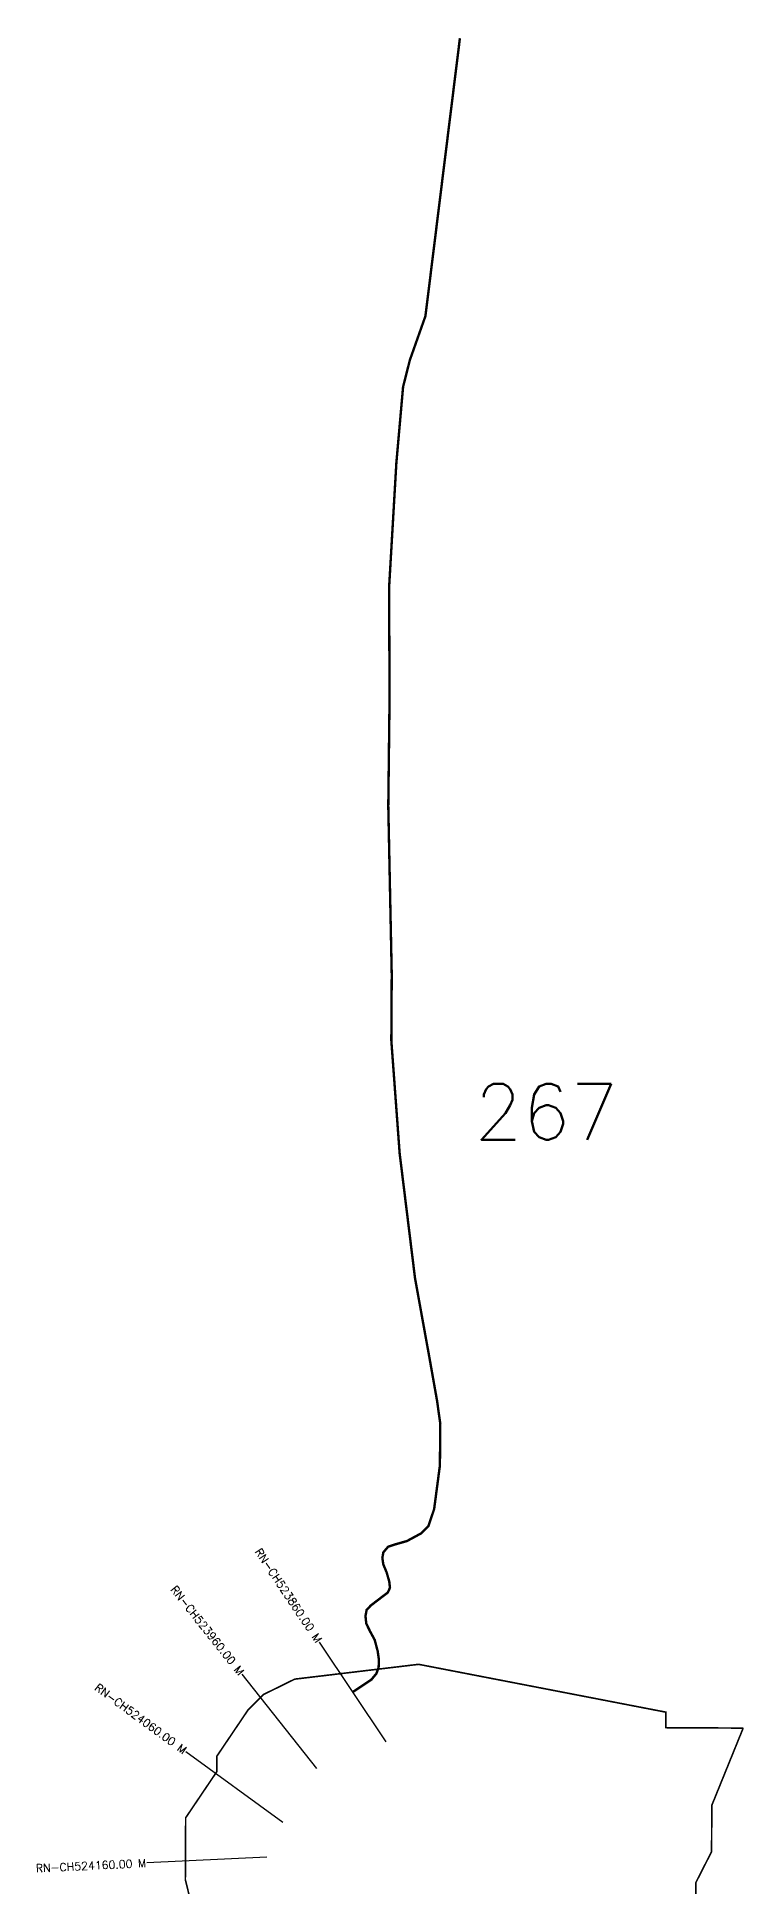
# Model space of a CAD drawing. Header units: metres. Extents: x 316875 to 319919, y 1872732 to 1878514.
# Drawn here: x 317932 to 318815, y 1876203 to 1878514 of the extents above; entities that cross this region are included whole.
import ezdxf
from ezdxf.enums import TextEntityAlignment as Align

# ---------------------------------------------------------------- set-up
doc = ezdxf.new("R2010")
doc.units = ezdxf.units.M
for name, color, linetype in [('CS', 134, 'Continuous'), ('CSMark', 6, 'Continuous'), ('NATURALLY PROTECTED', 3, 'Continuous')]:
    doc.layers.add(name, color=color, linetype=linetype)
doc.styles.get("Standard").update_dxf_attribs({"font": 'simplex.shx'})

msp = doc.modelspace()

# ---------------------------------------------------------------- linework, layer by layer
at = {"color": 6, "const_width": 2, "flags": 128}
for points in [[(318135.9, 1876133), (318117, 1876210.5), (318117.4, 1876287.8), (318156.4, 1876345.6), (318156.5, 1876365), (318195.5, 1876422.8), (318214.9, 1876442), (318253.7, 1876461.1), (318408.5, 1876479.6), (318717.6, 1876419.8), (318717.5, 1876400.4), (318814.1, 1876399.9)], [(318814.1, 1876399.9), (318774.9, 1876303.4), (318774.6, 1876245.4), (318755, 1876206.9), (318754.3, 1876071.5)]]:
    msp.add_lwpolyline(points, dxfattribs=at)
at = {"layer": 'CS'}
for p, q in [((318368.1, 1876382.8), (318284.8, 1876507.5)), ((318281.1, 1876349.5), (318188, 1876467.1)), ((318238.8, 1876281.7), (318117.8, 1876370.3)), ((318218.8, 1876238.6), (318069, 1876231.3))]:
    msp.add_line(p, q, dxfattribs=at)
at = {"layer": 'NATURALLY PROTECTED', "const_width": 3, "flags": 128}
msp.add_lwpolyline([(318460.1, 1878512.1), (318417, 1878164.7), (318397.6, 1878109.9), (318389.1, 1878076.4), (318380.7, 1877981.4), (318371.6, 1877825.4), (318372.2, 1877688.8), (318370.6, 1877552.3), (318374.9, 1877341.8), (318374.4, 1877259.2), (318384.8, 1877118.2), (318404, 1876962.3), (318417.5, 1876887.7), (318421.6, 1876865.2), (318431.5, 1876809.3), (318435.6, 1876780.2), (318435.1, 1876728.2), (318427.9, 1876673.6), (318420.8, 1876652.6), (318411.7, 1876643.3), (318393.9, 1876633.7), (318378.2, 1876629.2), (318370.3, 1876626.5), (318364.4, 1876619.5), (318363.2, 1876612.6), (318364.3, 1876604.7), (318368.5, 1876594.6), (318371.8, 1876583.2), (318372.7, 1876575.2), (318369.8, 1876569.2), (318362.7, 1876563.8), (318348.7, 1876553.1), (318343.5, 1876547.5), (318342.1, 1876539.9), (318343.1, 1876530.4), (318348.1, 1876520.3), (318353.6, 1876510.2), (318357.4, 1876495.9), (318358.9, 1876485), (318358.5, 1876475.7), (318355.7, 1876468), (318349.6, 1876460.6), (318325.5, 1876444.5)], dxfattribs=at)

# ---------------------------------------------------------------- texts
at = {"insert": (318478, 1877205.3), "char_height": 70, "attachment_point": 1}
msp.add_mtext_dynamic_manual_height_columns('267', width=95.172, gutter_width=1, heights=[0], dxfattribs=at)
at = {"layer": 'CSMark'}
for s, rotation, p in [('RN-CH523860.00 M', 303.7681, (318284.2, 1876508.3)), ('RN-CH523960.00 M', 308.3658, (318187.4, 1876467.9)), ('RN-CH524060.00 M', 323.7997, (318117, 1876370.9)), ('RN-CH524160.00 M', 2.7923, (318068, 1876231.3))]:
    msp.add_text(s, height=10, rotation=rotation, dxfattribs=at).set_placement(p, align=Align.MIDDLE_RIGHT)

doc.saveas('drawing.dxf')
